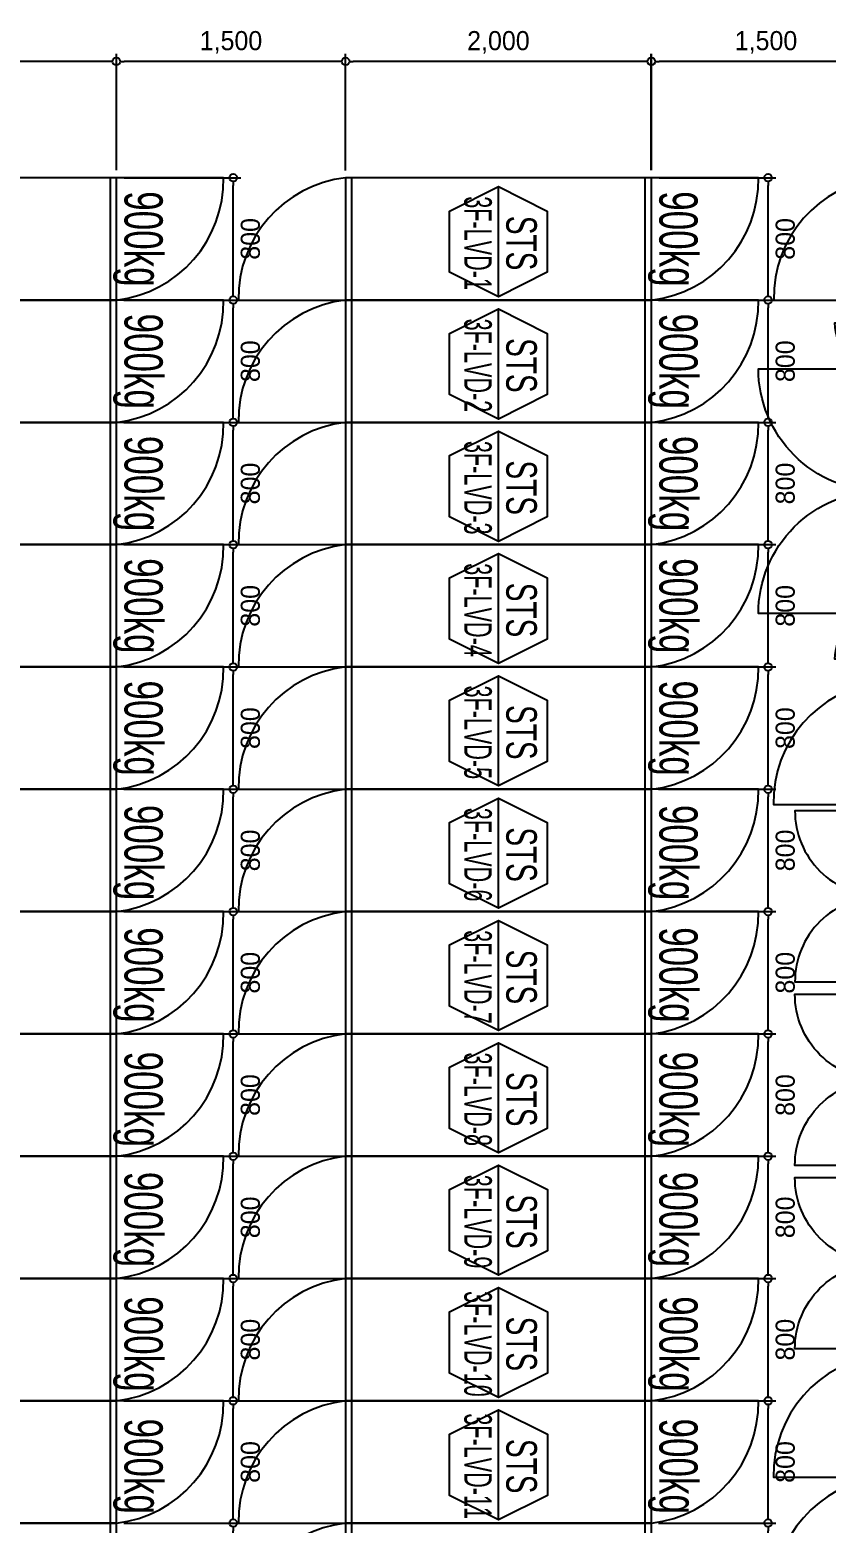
# Model space of a CAD drawing. Header units: millimetres. Extents: x 89978 to 501025, y -351975 to 837171.
# Drawn here: x 296083 to 301293, y 408050 to 417817 of the extents above; entities that cross this region are included whole.
import ezdxf
from ezdxf.enums import TextEntityAlignment as Align

# ---------------------------------------------------------------- set-up
doc = ezdxf.new("R2010")
doc.units = ezdxf.units.MM
doc.header["$LTSCALE"] = 150
doc.layers.get('Defpoints').update_dxf_attribs({"color": 150})
for name, color, linetype in [('------00 Switch Gear', 3, 'Continuous'), ('------00 Switch Gear_Number', 1, 'Continuous'), ('-----36 Dimension', 1, 'Continuous'), ('20251030_전기하중검토', 241, 'Continuous')]:
    doc.layers.add(name, color=color, linetype=linetype)
doc.styles.add('ELEC', font='')
doc.styles.get('ELEC').set_extended_font_data('Dotum')
doc.dimstyles.new('ELEC', dxfattribs={"dimscale": 100, "dimtxt": 2, "dimasz": 1, "dimexe": 2, "dimexo": 1, "dimgap": 1, "dimtad": 1, "dimdec": 0, "dimrnd": 0.25, "dimzin": 9, "dimdsep": 32, "dimlunit": 6, "dimtxsty": 'ELEC', "dimblk": 'Z_DOT', "dimcen": 3, "dimclrd": 7, "dimclre": 7, "dimclrt": 3, "dimadec": 0, "dimazin": 0, "dimtfac": 1, "dimtdec": 0, "dimtix": 1, "dimtmove": 2, "dimatfit": 1, "dimfxl": 1, "dimarcsym": 0})

# ---------------------------------------------------------------- blocks, each defined once
blk = doc.blocks.new('_DOTBLANK')
at = {"color": 0, "linetype": 'ByBlock'}
blk.add_line((-0.5, 0), (-1, 0), dxfattribs=at)
blk.add_circle((0, 0), 0.5, dxfattribs=at)
blk = doc.blocks.new('*D332')
at = {"layer": '-----36 Dimension', "color": 0, "lineweight": -2, "transparency": 16777216}
for p, q in [((300150, 416900, 0), (300150, 417660.6, 0)), ((301650, 416900, 0), (301650, 417660.6, 0)), ((301600, 417610.6, 0), (300200, 417610.6, 0))]:
    blk.add_line(p, q, dxfattribs=at)
at = {"layer": 'Defpoints', "color": 0, "transparency": 16777216}
for p in [(300150, 417610.6, 0), (300150, 416850, 0), (301650, 416850, 0)]:
    blk.add_point(p, dxfattribs=at)
at = {"layer": '-----36 Dimension', "color": 0, "lineweight": -2, "transparency": 16777216, "xscale": 50, "yscale": 50, "zscale": 50, "rotation": 180}
blk.add_blockref('_DOTBLANK', (300150, 417610.6, 0), dxfattribs=at)
at = {"layer": '-----36 Dimension', "color": 0, "lineweight": -2, "transparency": 16777216, "xscale": 50, "yscale": 50, "zscale": 50}
blk.add_blockref('_DOTBLANK', (301650, 417610.6, 0), dxfattribs=at)
at = {"layer": '-----36 Dimension', "color": 0, "transparency": 16777216, "insert": (300900, 417735.2, 0), "char_height": 125, "attachment_point": 5, "style": 'ELEC'}
blk.add_mtext('1,500', dxfattribs=at)
blk = doc.blocks.new('Z_DOT')
for p, q in [((0, -2), (0, 2)), ((-2, 0), (2, 0))]:
    blk.add_line(p, q)
for radius in [2.5, 1.25]:
    blk.add_circle((0, 0), radius)
blk = doc.blocks.new('*D333')
at = {"layer": '-----36 Dimension', "color": 0, "lineweight": -2, "transparency": 16777216}
for p, q in [((298149, 416896.8, 0), (298149, 417660.6, 0)), ((300149, 416900, 0), (300149, 417660.6, 0)), ((300099, 417610.6, 0), (298199, 417610.6, 0))]:
    blk.add_line(p, q, dxfattribs=at)
at = {"layer": 'Defpoints', "color": 0, "transparency": 16777216}
for p in [(298149, 417610.6, 0), (298149, 416846.8, 0), (300149, 416850, 0)]:
    blk.add_point(p, dxfattribs=at)
at = {"layer": '-----36 Dimension', "color": 0, "lineweight": -2, "transparency": 16777216, "xscale": 50, "yscale": 50, "zscale": 50, "rotation": 180}
blk.add_blockref('_DOTBLANK', (298149, 417610.6, 0), dxfattribs=at)
at = {"layer": '-----36 Dimension', "color": 0, "lineweight": -2, "transparency": 16777216, "xscale": 50, "yscale": 50, "zscale": 50}
blk.add_blockref('_DOTBLANK', (300149, 417610.6, 0), dxfattribs=at)
at = {"layer": '-----36 Dimension', "color": 0, "transparency": 16777216, "insert": (299149, 417735.2, 0), "char_height": 125, "attachment_point": 5, "style": 'ELEC'}
blk.add_mtext('2,000', dxfattribs=at)
blk = doc.blocks.new('*D335')
at = {"layer": '-----36 Dimension', "color": 0, "lineweight": -2, "transparency": 16777216}
for p, q in [((294649, 416896.8), (294649, 417660.6)), ((296649, 416900), (296649, 417660.6)), ((296599, 417610.6), (294699, 417610.6))]:
    blk.add_line(p, q, dxfattribs=at)
at = {"layer": 'Defpoints', "color": 0, "transparency": 16777216}
for p in [(294649, 417610.6), (294649, 416846.8), (296649, 416850)]:
    blk.add_point(p, dxfattribs=at)
at = {"layer": '-----36 Dimension', "color": 0, "lineweight": -2, "transparency": 16777216, "xscale": 50, "yscale": 50, "zscale": 50, "rotation": 180}
blk.add_blockref('_DOTBLANK', (294649, 417610.6), dxfattribs=at)
at = {"layer": '-----36 Dimension', "color": 0, "lineweight": -2, "transparency": 16777216, "xscale": 50, "yscale": 50, "zscale": 50}
blk.add_blockref('_DOTBLANK', (296649, 417610.6), dxfattribs=at)
at = {"layer": '-----36 Dimension', "color": 0, "transparency": 16777216, "insert": (295649, 417735.2), "char_height": 125, "attachment_point": 5, "style": 'ELEC'}
blk.add_mtext('2,000', dxfattribs=at)
blk = doc.blocks.new('*D336')
at = {"layer": '-----36 Dimension', "color": 0, "lineweight": -2, "transparency": 16777216}
for p, q in [((296649, 416900), (296649, 417660.6)), ((298149, 416900), (298149, 417660.6)), ((298099, 417610.6), (296699, 417610.6))]:
    blk.add_line(p, q, dxfattribs=at)
at = {"layer": 'Defpoints', "color": 0, "transparency": 16777216}
for p in [(296649, 417610.6), (296649, 416850), (298149, 416850)]:
    blk.add_point(p, dxfattribs=at)
at = {"layer": '-----36 Dimension', "color": 0, "lineweight": -2, "transparency": 16777216, "xscale": 50, "yscale": 50, "zscale": 50, "rotation": 180}
blk.add_blockref('_DOTBLANK', (296649, 417610.6), dxfattribs=at)
at = {"layer": '-----36 Dimension', "color": 0, "lineweight": -2, "transparency": 16777216, "xscale": 50, "yscale": 50, "zscale": 50}
blk.add_blockref('_DOTBLANK', (298149, 417610.6), dxfattribs=at)
at = {"layer": '-----36 Dimension', "color": 0, "transparency": 16777216, "insert": (297399, 417735.2), "char_height": 125, "attachment_point": 5, "style": 'ELEC'}
blk.add_mtext('1,500', dxfattribs=at)
blk = doc.blocks.new('*D310')
at = {"layer": '-----36 Dimension', "color": 0, "lineweight": -2, "transparency": 16777216}
for p, q in [((300200, 416850), (300963.7, 416850)), ((300913.7, 416100), (300913.7, 416800)), ((300197.4, 416050), (300963.7, 416050))]:
    blk.add_line(p, q, dxfattribs=at)
at = {"layer": 'Defpoints', "color": 0, "transparency": 16777216}
for p in [(300150, 416850, 0), (300913.7, 416850), (300147.4, 416050, 0)]:
    blk.add_point(p, dxfattribs=at)
at = {"layer": '-----36 Dimension', "color": 0, "lineweight": -2, "transparency": 16777216, "xscale": 50, "yscale": 50, "zscale": 50}
for p, rotation in [((300913.7, 416850), 90), ((300913.7, 416050), 270)]:
    blk.add_blockref('_DOTBLANK', p, dxfattribs=dict(at, rotation=rotation))
at = {"layer": '-----36 Dimension', "color": 0, "transparency": 16777216, "insert": (301026.3, 416450), "char_height": 125, "attachment_point": 5, "rotation": 90, "style": 'ELEC'}
blk.add_mtext('800', dxfattribs=at)
blk = doc.blocks.new('*D311')
at = {"layer": '-----36 Dimension', "color": 0, "lineweight": -2, "transparency": 16777216}
for p, q in [((300200, 416050, 0), (300963.7, 416050, 0)), ((300913.7, 415300, 0), (300913.7, 416000, 0)), ((300197.4, 415250, 0), (300963.7, 415250, 0))]:
    blk.add_line(p, q, dxfattribs=at)
at = {"layer": 'Defpoints', "color": 0, "transparency": 16777216}
for p in [(300150, 416050, 0), (300913.7, 416050, 0), (300147.4, 415250, 0)]:
    blk.add_point(p, dxfattribs=at)
at = {"layer": '-----36 Dimension', "color": 0, "lineweight": -2, "transparency": 16777216, "xscale": 50, "yscale": 50, "zscale": 50}
for p, rotation in [((300913.7, 416050, 0), 90), ((300913.7, 415250, 0), 270)]:
    blk.add_blockref('_DOTBLANK', p, dxfattribs=dict(at, rotation=rotation))
at = {"layer": '-----36 Dimension', "color": 0, "transparency": 16777216, "insert": (301026.3, 415650, 0), "char_height": 125, "attachment_point": 5, "rotation": 90, "style": 'ELEC'}
blk.add_mtext('800', dxfattribs=at)
blk = doc.blocks.new('*D312')
at = {"layer": '-----36 Dimension', "color": 0, "lineweight": -2, "transparency": 16777216}
for p, q in [((300200, 415250, 0), (300963.7, 415250, 0)), ((300913.7, 414500, 0), (300913.7, 415200, 0)), ((300197.4, 414450, 0), (300963.7, 414450, 0))]:
    blk.add_line(p, q, dxfattribs=at)
at = {"layer": 'Defpoints', "color": 0, "transparency": 16777216}
for p in [(300150, 415250, 0), (300913.7, 415250, 0), (300147.4, 414450, 0)]:
    blk.add_point(p, dxfattribs=at)
at = {"layer": '-----36 Dimension', "color": 0, "lineweight": -2, "transparency": 16777216, "xscale": 50, "yscale": 50, "zscale": 50}
for p, rotation in [((300913.7, 415250, 0), 90), ((300913.7, 414450, 0), 270)]:
    blk.add_blockref('_DOTBLANK', p, dxfattribs=dict(at, rotation=rotation))
at = {"layer": '-----36 Dimension', "color": 0, "transparency": 16777216, "insert": (301026.3, 414850, 0), "char_height": 125, "attachment_point": 5, "rotation": 90, "style": 'ELEC'}
blk.add_mtext('800', dxfattribs=at)
blk = doc.blocks.new('*D313')
at = {"layer": '-----36 Dimension', "color": 0, "lineweight": -2, "transparency": 16777216}
for p, q in [((300200, 414450, 0), (300963.7, 414450, 0)), ((300913.7, 413700, 0), (300913.7, 414400, 0)), ((300197.4, 413650, 0), (300963.7, 413650, 0))]:
    blk.add_line(p, q, dxfattribs=at)
at = {"layer": 'Defpoints', "color": 0, "transparency": 16777216}
for p in [(300150, 414450, 0), (300913.7, 414450, 0), (300147.4, 413650, 0)]:
    blk.add_point(p, dxfattribs=at)
at = {"layer": '-----36 Dimension', "color": 0, "lineweight": -2, "transparency": 16777216, "xscale": 50, "yscale": 50, "zscale": 50}
for p, rotation in [((300913.7, 414450, 0), 90), ((300913.7, 413650, 0), 270)]:
    blk.add_blockref('_DOTBLANK', p, dxfattribs=dict(at, rotation=rotation))
at = {"layer": '-----36 Dimension', "color": 0, "transparency": 16777216, "insert": (301026.3, 414050, 0), "char_height": 125, "attachment_point": 5, "rotation": 90, "style": 'ELEC'}
blk.add_mtext('800', dxfattribs=at)
blk = doc.blocks.new('*D314')
at = {"layer": '-----36 Dimension', "color": 0, "lineweight": -2, "transparency": 16777216}
for p, q in [((300200, 413650, 0), (300963.7, 413650, 0)), ((300913.7, 412900, 0), (300913.7, 413600, 0)), ((300197.4, 412850, 0), (300963.7, 412850, 0))]:
    blk.add_line(p, q, dxfattribs=at)
at = {"layer": 'Defpoints', "color": 0, "transparency": 16777216}
for p in [(300150, 413650, 0), (300913.7, 413650, 0), (300147.4, 412850, 0)]:
    blk.add_point(p, dxfattribs=at)
at = {"layer": '-----36 Dimension', "color": 0, "lineweight": -2, "transparency": 16777216, "xscale": 50, "yscale": 50, "zscale": 50}
for p, rotation in [((300913.7, 413650, 0), 90), ((300913.7, 412850, 0), 270)]:
    blk.add_blockref('_DOTBLANK', p, dxfattribs=dict(at, rotation=rotation))
at = {"layer": '-----36 Dimension', "color": 0, "transparency": 16777216, "insert": (301026.3, 413250, 0), "char_height": 125, "attachment_point": 5, "rotation": 90, "style": 'ELEC'}
blk.add_mtext('800', dxfattribs=at)
blk = doc.blocks.new('*D315')
at = {"layer": '-----36 Dimension', "color": 0, "lineweight": -2, "transparency": 16777216}
for p, q in [((300200, 412850, 0), (300963.7, 412850, 0)), ((300913.7, 412100, 0), (300913.7, 412800, 0)), ((300197.4, 412050, 0), (300963.7, 412050, 0))]:
    blk.add_line(p, q, dxfattribs=at)
at = {"layer": 'Defpoints', "color": 0, "transparency": 16777216}
for p in [(300150, 412850, 0), (300913.7, 412850, 0), (300147.4, 412050, 0)]:
    blk.add_point(p, dxfattribs=at)
at = {"layer": '-----36 Dimension', "color": 0, "lineweight": -2, "transparency": 16777216, "xscale": 50, "yscale": 50, "zscale": 50}
for p, rotation in [((300913.7, 412850, 0), 90), ((300913.7, 412050, 0), 270)]:
    blk.add_blockref('_DOTBLANK', p, dxfattribs=dict(at, rotation=rotation))
at = {"layer": '-----36 Dimension', "color": 0, "transparency": 16777216, "insert": (301026.3, 412450, 0), "char_height": 125, "attachment_point": 5, "rotation": 90, "style": 'ELEC'}
blk.add_mtext('800', dxfattribs=at)
blk = doc.blocks.new('*D316')
at = {"layer": '-----36 Dimension', "color": 0, "lineweight": -2, "transparency": 16777216}
for p, q in [((300200, 412050, 0), (300963.7, 412050, 0)), ((300913.7, 411300, 0), (300913.7, 412000, 0)), ((300197.4, 411250, 0), (300963.7, 411250, 0))]:
    blk.add_line(p, q, dxfattribs=at)
at = {"layer": 'Defpoints', "color": 0, "transparency": 16777216}
for p in [(300150, 412050, 0), (300913.7, 412050, 0), (300147.4, 411250, 0)]:
    blk.add_point(p, dxfattribs=at)
at = {"layer": '-----36 Dimension', "color": 0, "lineweight": -2, "transparency": 16777216, "xscale": 50, "yscale": 50, "zscale": 50}
for p, rotation in [((300913.7, 412050, 0), 90), ((300913.7, 411250, 0), 270)]:
    blk.add_blockref('_DOTBLANK', p, dxfattribs=dict(at, rotation=rotation))
at = {"layer": '-----36 Dimension', "color": 0, "transparency": 16777216, "insert": (301026.3, 411650, 0), "char_height": 125, "attachment_point": 5, "rotation": 90, "style": 'ELEC'}
blk.add_mtext('800', dxfattribs=at)
blk = doc.blocks.new('*D317')
at = {"layer": '-----36 Dimension', "color": 0, "lineweight": -2, "transparency": 16777216}
for p, q in [((300200, 411250, 0), (300963.7, 411250, 0)), ((300913.7, 410500, 0), (300913.7, 411200, 0)), ((300197.4, 410450, 0), (300963.7, 410450, 0))]:
    blk.add_line(p, q, dxfattribs=at)
at = {"layer": 'Defpoints', "color": 0, "transparency": 16777216}
for p in [(300150, 411250, 0), (300913.7, 411250, 0), (300147.4, 410450, 0)]:
    blk.add_point(p, dxfattribs=at)
at = {"layer": '-----36 Dimension', "color": 0, "lineweight": -2, "transparency": 16777216, "xscale": 50, "yscale": 50, "zscale": 50}
for p, rotation in [((300913.7, 411250, 0), 90), ((300913.7, 410450, 0), 270)]:
    blk.add_blockref('_DOTBLANK', p, dxfattribs=dict(at, rotation=rotation))
at = {"layer": '-----36 Dimension', "color": 0, "transparency": 16777216, "insert": (301026.3, 410850, 0), "char_height": 125, "attachment_point": 5, "rotation": 90, "style": 'ELEC'}
blk.add_mtext('800', dxfattribs=at)
blk = doc.blocks.new('*D318')
at = {"layer": '-----36 Dimension', "color": 0, "lineweight": -2, "transparency": 16777216}
for p, q in [((300200, 410450, 0), (300963.7, 410450, 0)), ((300913.7, 409700, 0), (300913.7, 410400, 0)), ((300197.4, 409650, 0), (300963.7, 409650, 0))]:
    blk.add_line(p, q, dxfattribs=at)
at = {"layer": 'Defpoints', "color": 0, "transparency": 16777216}
for p in [(300150, 410450, 0), (300913.7, 410450, 0), (300147.4, 409650, 0)]:
    blk.add_point(p, dxfattribs=at)
at = {"layer": '-----36 Dimension', "color": 0, "lineweight": -2, "transparency": 16777216, "xscale": 50, "yscale": 50, "zscale": 50}
for p, rotation in [((300913.7, 410450, 0), 90), ((300913.7, 409650, 0), 270)]:
    blk.add_blockref('_DOTBLANK', p, dxfattribs=dict(at, rotation=rotation))
at = {"layer": '-----36 Dimension', "color": 0, "transparency": 16777216, "insert": (301026.3, 410050, 0), "char_height": 125, "attachment_point": 5, "rotation": 90, "style": 'ELEC'}
blk.add_mtext('800', dxfattribs=at)
blk = doc.blocks.new('*D319')
at = {"layer": '-----36 Dimension', "color": 0, "lineweight": -2, "transparency": 16777216}
for p, q in [((300200, 409650, 0), (300963.7, 409650, 0)), ((300913.7, 408900, 0), (300913.7, 409600, 0)), ((300197.4, 408850, 0), (300963.7, 408850, 0))]:
    blk.add_line(p, q, dxfattribs=at)
at = {"layer": 'Defpoints', "color": 0, "transparency": 16777216}
for p in [(300150, 409650, 0), (300913.7, 409650, 0), (300147.4, 408850, 0)]:
    blk.add_point(p, dxfattribs=at)
at = {"layer": '-----36 Dimension', "color": 0, "lineweight": -2, "transparency": 16777216, "xscale": 50, "yscale": 50, "zscale": 50}
for p, rotation in [((300913.7, 409650, 0), 90), ((300913.7, 408850, 0), 270)]:
    blk.add_blockref('_DOTBLANK', p, dxfattribs=dict(at, rotation=rotation))
at = {"layer": '-----36 Dimension', "color": 0, "transparency": 16777216, "insert": (301026.3, 409250, 0), "char_height": 125, "attachment_point": 5, "rotation": 90, "style": 'ELEC'}
blk.add_mtext('800', dxfattribs=at)
blk = doc.blocks.new('*D226')
at = {"layer": '-----36 Dimension', "color": 0, "lineweight": -2, "transparency": 16777216}
for p, q in [((300200, 408850, 0), (300963.7, 408850, 0)), ((300913.7, 408100, 0), (300913.7, 408800, 0)), ((300197.4, 408050, 0), (300963.7, 408050, 0))]:
    blk.add_line(p, q, dxfattribs=at)
at = {"layer": 'Defpoints', "color": 0, "transparency": 16777216}
for p in [(300150, 408850, 0), (300913.7, 408850, 0), (300147.4, 408050, 0)]:
    blk.add_point(p, dxfattribs=at)
at = {"layer": '-----36 Dimension', "color": 0, "lineweight": -2, "transparency": 16777216, "xscale": 50, "yscale": 50, "zscale": 50}
for p, rotation in [((300913.7, 408850, 0), 90), ((300913.7, 408050, 0), 270)]:
    blk.add_blockref('_DOTBLANK', p, dxfattribs=dict(at, rotation=rotation))
at = {"layer": '-----36 Dimension', "color": 0, "transparency": 16777216, "insert": (301026.3, 408450, 0), "char_height": 125, "attachment_point": 5, "rotation": 90, "style": 'ELEC'}
blk.add_mtext('800', dxfattribs=at)
blk = doc.blocks.new('*D227')
at = {"layer": '-----36 Dimension', "color": 0, "lineweight": -2, "transparency": 16777216}
for p, q in [((300200, 408050, 0), (300963.7, 408050, 0)), ((300913.7, 407300, 0), (300913.7, 408000, 0)), ((300197.4, 407250, 0), (300963.7, 407250, 0))]:
    blk.add_line(p, q, dxfattribs=at)
at = {"layer": 'Defpoints', "color": 0, "transparency": 16777216}
for p in [(300150, 408050, 0), (300913.7, 408050, 0), (300147.4, 407250, 0)]:
    blk.add_point(p, dxfattribs=at)
at = {"layer": '-----36 Dimension', "color": 0, "lineweight": -2, "transparency": 16777216, "xscale": 50, "yscale": 50, "zscale": 50}
for p, rotation in [((300913.7, 408050, 0), 90), ((300913.7, 407250, 0), 270)]:
    blk.add_blockref('_DOTBLANK', p, dxfattribs=dict(at, rotation=rotation))
at = {"layer": '-----36 Dimension', "color": 0, "transparency": 16777216, "insert": (301026.3, 407650, 0), "char_height": 125, "attachment_point": 5, "rotation": 90, "style": 'ELEC'}
blk.add_mtext('800', dxfattribs=at)
blk = doc.blocks.new('*D230')
at = {"layer": '-----36 Dimension', "color": 0, "lineweight": -2, "transparency": 16777216}
for p, q in [((296700, 416850), (297463.7, 416850)), ((297413.7, 416100), (297413.7, 416800)), ((296697.4, 416050), (297463.7, 416050))]:
    blk.add_line(p, q, dxfattribs=at)
at = {"layer": 'Defpoints', "color": 0, "transparency": 16777216}
for p in [(296650, 416850, 0), (297413.7, 416850), (296647.4, 416050, 0)]:
    blk.add_point(p, dxfattribs=at)
at = {"layer": '-----36 Dimension', "color": 0, "lineweight": -2, "transparency": 16777216, "xscale": 50, "yscale": 50, "zscale": 50}
for p, rotation in [((297413.7, 416850), 90), ((297413.7, 416050), 270)]:
    blk.add_blockref('_DOTBLANK', p, dxfattribs=dict(at, rotation=rotation))
at = {"layer": '-----36 Dimension', "color": 0, "transparency": 16777216, "insert": (297526.3, 416450), "char_height": 125, "attachment_point": 5, "rotation": 90, "style": 'ELEC'}
blk.add_mtext('800', dxfattribs=at)
blk = doc.blocks.new('*D231')
at = {"layer": '-----36 Dimension', "color": 0, "lineweight": -2, "transparency": 16777216}
for p, q in [((296700, 416050), (297463.7, 416050)), ((297413.7, 415300), (297413.7, 416000)), ((296697.4, 415250), (297463.7, 415250))]:
    blk.add_line(p, q, dxfattribs=at)
at = {"layer": 'Defpoints', "color": 0, "transparency": 16777216}
for p in [(296650, 416050, 0), (297413.7, 416050), (296647.4, 415250, 0)]:
    blk.add_point(p, dxfattribs=at)
at = {"layer": '-----36 Dimension', "color": 0, "lineweight": -2, "transparency": 16777216, "xscale": 50, "yscale": 50, "zscale": 50}
for p, rotation in [((297413.7, 416050), 90), ((297413.7, 415250), 270)]:
    blk.add_blockref('_DOTBLANK', p, dxfattribs=dict(at, rotation=rotation))
at = {"layer": '-----36 Dimension', "color": 0, "transparency": 16777216, "insert": (297526.3, 415650), "char_height": 125, "attachment_point": 5, "rotation": 90, "style": 'ELEC'}
blk.add_mtext('800', dxfattribs=at)
blk = doc.blocks.new('*D232')
at = {"layer": '-----36 Dimension', "color": 0, "lineweight": -2, "transparency": 16777216}
for p, q in [((296700, 415250, 0), (297463.7, 415250, 0)), ((297413.7, 414500, 0), (297413.7, 415200, 0)), ((296697.4, 414450, 0), (297463.7, 414450, 0))]:
    blk.add_line(p, q, dxfattribs=at)
at = {"layer": 'Defpoints', "color": 0, "transparency": 16777216}
for p in [(296650, 415250, 0), (297413.7, 415250, 0), (296647.4, 414450, 0)]:
    blk.add_point(p, dxfattribs=at)
at = {"layer": '-----36 Dimension', "color": 0, "lineweight": -2, "transparency": 16777216, "xscale": 50, "yscale": 50, "zscale": 50}
for p, rotation in [((297413.7, 415250, 0), 90), ((297413.7, 414450, 0), 270)]:
    blk.add_blockref('_DOTBLANK', p, dxfattribs=dict(at, rotation=rotation))
at = {"layer": '-----36 Dimension', "color": 0, "transparency": 16777216, "insert": (297526.3, 414850, 0), "char_height": 125, "attachment_point": 5, "rotation": 90, "style": 'ELEC'}
blk.add_mtext('800', dxfattribs=at)
blk = doc.blocks.new('*D233')
at = {"layer": '-----36 Dimension', "color": 0, "lineweight": -2, "transparency": 16777216}
for p, q in [((296700, 414450, 0), (297463.7, 414450, 0)), ((297413.7, 413700, 0), (297413.7, 414400, 0)), ((296697.4, 413650, 0), (297463.7, 413650, 0))]:
    blk.add_line(p, q, dxfattribs=at)
at = {"layer": 'Defpoints', "color": 0, "transparency": 16777216}
for p in [(296650, 414450, 0), (297413.7, 414450, 0), (296647.4, 413650, 0)]:
    blk.add_point(p, dxfattribs=at)
at = {"layer": '-----36 Dimension', "color": 0, "lineweight": -2, "transparency": 16777216, "xscale": 50, "yscale": 50, "zscale": 50}
for p, rotation in [((297413.7, 414450, 0), 90), ((297413.7, 413650, 0), 270)]:
    blk.add_blockref('_DOTBLANK', p, dxfattribs=dict(at, rotation=rotation))
at = {"layer": '-----36 Dimension', "color": 0, "transparency": 16777216, "insert": (297526.3, 414050, 0), "char_height": 125, "attachment_point": 5, "rotation": 90, "style": 'ELEC'}
blk.add_mtext('800', dxfattribs=at)
blk = doc.blocks.new('*D234')
at = {"layer": '-----36 Dimension', "color": 0, "lineweight": -2, "transparency": 16777216}
for p, q in [((296700, 413650, 0), (297463.7, 413650, 0)), ((297413.7, 412900, 0), (297413.7, 413600, 0)), ((296697.4, 412850, 0), (297463.7, 412850, 0))]:
    blk.add_line(p, q, dxfattribs=at)
at = {"layer": 'Defpoints', "color": 0, "transparency": 16777216}
for p in [(296650, 413650, 0), (297413.7, 413650, 0), (296647.4, 412850, 0)]:
    blk.add_point(p, dxfattribs=at)
at = {"layer": '-----36 Dimension', "color": 0, "lineweight": -2, "transparency": 16777216, "xscale": 50, "yscale": 50, "zscale": 50}
for p, rotation in [((297413.7, 413650, 0), 90), ((297413.7, 412850, 0), 270)]:
    blk.add_blockref('_DOTBLANK', p, dxfattribs=dict(at, rotation=rotation))
at = {"layer": '-----36 Dimension', "color": 0, "transparency": 16777216, "insert": (297526.3, 413250, 0), "char_height": 125, "attachment_point": 5, "rotation": 90, "style": 'ELEC'}
blk.add_mtext('800', dxfattribs=at)
blk = doc.blocks.new('*D235')
at = {"layer": '-----36 Dimension', "color": 0, "lineweight": -2, "transparency": 16777216}
for p, q in [((296700, 412850, 0), (297463.7, 412850, 0)), ((297413.7, 412100, 0), (297413.7, 412800, 0)), ((296697.4, 412050, 0), (297463.7, 412050, 0))]:
    blk.add_line(p, q, dxfattribs=at)
at = {"layer": 'Defpoints', "color": 0, "transparency": 16777216}
for p in [(296650, 412850, 0), (297413.7, 412850, 0), (296647.4, 412050, 0)]:
    blk.add_point(p, dxfattribs=at)
at = {"layer": '-----36 Dimension', "color": 0, "lineweight": -2, "transparency": 16777216, "xscale": 50, "yscale": 50, "zscale": 50}
for p, rotation in [((297413.7, 412850, 0), 90), ((297413.7, 412050, 0), 270)]:
    blk.add_blockref('_DOTBLANK', p, dxfattribs=dict(at, rotation=rotation))
at = {"layer": '-----36 Dimension', "color": 0, "transparency": 16777216, "insert": (297526.3, 412450, 0), "char_height": 125, "attachment_point": 5, "rotation": 90, "style": 'ELEC'}
blk.add_mtext('800', dxfattribs=at)
blk = doc.blocks.new('*D236')
at = {"layer": '-----36 Dimension', "color": 0, "lineweight": -2, "transparency": 16777216}
for p, q in [((296700, 412050, 0), (297463.7, 412050, 0)), ((297413.7, 411300, 0), (297413.7, 412000, 0)), ((296697.4, 411250, 0), (297463.7, 411250, 0))]:
    blk.add_line(p, q, dxfattribs=at)
at = {"layer": 'Defpoints', "color": 0, "transparency": 16777216}
for p in [(296650, 412050, 0), (297413.7, 412050, 0), (296647.4, 411250, 0)]:
    blk.add_point(p, dxfattribs=at)
at = {"layer": '-----36 Dimension', "color": 0, "lineweight": -2, "transparency": 16777216, "xscale": 50, "yscale": 50, "zscale": 50}
for p, rotation in [((297413.7, 412050, 0), 90), ((297413.7, 411250, 0), 270)]:
    blk.add_blockref('_DOTBLANK', p, dxfattribs=dict(at, rotation=rotation))
at = {"layer": '-----36 Dimension', "color": 0, "transparency": 16777216, "insert": (297526.3, 411650, 0), "char_height": 125, "attachment_point": 5, "rotation": 90, "style": 'ELEC'}
blk.add_mtext('800', dxfattribs=at)
blk = doc.blocks.new('*D237')
at = {"layer": '-----36 Dimension', "color": 0, "lineweight": -2, "transparency": 16777216}
for p, q in [((296700, 411250, 0), (297463.7, 411250, 0)), ((297413.7, 410500, 0), (297413.7, 411200, 0)), ((296697.4, 410450, 0), (297463.7, 410450, 0))]:
    blk.add_line(p, q, dxfattribs=at)
at = {"layer": 'Defpoints', "color": 0, "transparency": 16777216}
for p in [(296650, 411250, 0), (297413.7, 411250, 0), (296647.4, 410450, 0)]:
    blk.add_point(p, dxfattribs=at)
at = {"layer": '-----36 Dimension', "color": 0, "lineweight": -2, "transparency": 16777216, "xscale": 50, "yscale": 50, "zscale": 50}
for p, rotation in [((297413.7, 411250, 0), 90), ((297413.7, 410450, 0), 270)]:
    blk.add_blockref('_DOTBLANK', p, dxfattribs=dict(at, rotation=rotation))
at = {"layer": '-----36 Dimension', "color": 0, "transparency": 16777216, "insert": (297526.3, 410850, 0), "char_height": 125, "attachment_point": 5, "rotation": 90, "style": 'ELEC'}
blk.add_mtext('800', dxfattribs=at)
blk = doc.blocks.new('*D238')
at = {"layer": '-----36 Dimension', "color": 0, "lineweight": -2, "transparency": 16777216}
for p, q in [((296700, 410450, 0), (297463.7, 410450, 0)), ((297413.7, 409700, 0), (297413.7, 410400, 0)), ((296697.4, 409650, 0), (297463.7, 409650, 0))]:
    blk.add_line(p, q, dxfattribs=at)
at = {"layer": 'Defpoints', "color": 0, "transparency": 16777216}
for p in [(296650, 410450, 0), (297413.7, 410450, 0), (296647.4, 409650, 0)]:
    blk.add_point(p, dxfattribs=at)
at = {"layer": '-----36 Dimension', "color": 0, "lineweight": -2, "transparency": 16777216, "xscale": 50, "yscale": 50, "zscale": 50}
for p, rotation in [((297413.7, 410450, 0), 90), ((297413.7, 409650, 0), 270)]:
    blk.add_blockref('_DOTBLANK', p, dxfattribs=dict(at, rotation=rotation))
at = {"layer": '-----36 Dimension', "color": 0, "transparency": 16777216, "insert": (297526.3, 410050, 0), "char_height": 125, "attachment_point": 5, "rotation": 90, "style": 'ELEC'}
blk.add_mtext('800', dxfattribs=at)
blk = doc.blocks.new('*D239')
at = {"layer": '-----36 Dimension', "color": 0, "lineweight": -2, "transparency": 16777216}
for p, q in [((296700, 409650, 0), (297463.7, 409650, 0)), ((297413.7, 408900, 0), (297413.7, 409600, 0)), ((296697.4, 408850, 0), (297463.7, 408850, 0))]:
    blk.add_line(p, q, dxfattribs=at)
at = {"layer": 'Defpoints', "color": 0, "transparency": 16777216}
for p in [(296650, 409650, 0), (297413.7, 409650, 0), (296647.4, 408850, 0)]:
    blk.add_point(p, dxfattribs=at)
at = {"layer": '-----36 Dimension', "color": 0, "lineweight": -2, "transparency": 16777216, "xscale": 50, "yscale": 50, "zscale": 50}
for p, rotation in [((297413.7, 409650, 0), 90), ((297413.7, 408850, 0), 270)]:
    blk.add_blockref('_DOTBLANK', p, dxfattribs=dict(at, rotation=rotation))
at = {"layer": '-----36 Dimension', "color": 0, "transparency": 16777216, "insert": (297526.3, 409250, 0), "char_height": 125, "attachment_point": 5, "rotation": 90, "style": 'ELEC'}
blk.add_mtext('800', dxfattribs=at)
blk = doc.blocks.new('*D240')
at = {"layer": '-----36 Dimension', "color": 0, "lineweight": -2, "transparency": 16777216}
for p, q in [((296700, 408850, 0), (297463.7, 408850, 0)), ((297413.7, 408100, 0), (297413.7, 408800, 0)), ((296697.4, 408050, 0), (297463.7, 408050, 0))]:
    blk.add_line(p, q, dxfattribs=at)
at = {"layer": 'Defpoints', "color": 0, "transparency": 16777216}
for p in [(296650, 408850, 0), (297413.7, 408850, 0), (296647.4, 408050, 0)]:
    blk.add_point(p, dxfattribs=at)
at = {"layer": '-----36 Dimension', "color": 0, "lineweight": -2, "transparency": 16777216, "xscale": 50, "yscale": 50, "zscale": 50}
for p, rotation in [((297413.7, 408850, 0), 90), ((297413.7, 408050, 0), 270)]:
    blk.add_blockref('_DOTBLANK', p, dxfattribs=dict(at, rotation=rotation))
at = {"layer": '-----36 Dimension', "color": 0, "transparency": 16777216, "insert": (297526.3, 408450, 0), "char_height": 125, "attachment_point": 5, "rotation": 90, "style": 'ELEC'}
blk.add_mtext('800', dxfattribs=at)
blk = doc.blocks.new('*D241')
at = {"layer": '-----36 Dimension', "color": 0, "lineweight": -2, "transparency": 16777216}
for p, q in [((296700, 408050, 0), (297463.7, 408050, 0)), ((297413.7, 407300, 0), (297413.7, 408000, 0)), ((296697.4, 407250, 0), (297463.7, 407250, 0))]:
    blk.add_line(p, q, dxfattribs=at)
at = {"layer": 'Defpoints', "color": 0, "transparency": 16777216}
for p in [(296650, 408050, 0), (297413.7, 408050, 0), (296647.4, 407250, 0)]:
    blk.add_point(p, dxfattribs=at)
at = {"layer": '-----36 Dimension', "color": 0, "lineweight": -2, "transparency": 16777216, "xscale": 50, "yscale": 50, "zscale": 50}
for p, rotation in [((297413.7, 408050, 0), 90), ((297413.7, 407250, 0), 270)]:
    blk.add_blockref('_DOTBLANK', p, dxfattribs=dict(at, rotation=rotation))
at = {"layer": '-----36 Dimension', "color": 0, "transparency": 16777216, "insert": (297526.3, 407650, 0), "char_height": 125, "attachment_point": 5, "rotation": 90, "style": 'ELEC'}
blk.add_mtext('800', dxfattribs=at)

msp = doc.modelspace()

# ---------------------------------------------------------------- linework, layer by layer
at = {"layer": '------00 Switch Gear'}
for p, q in [((296610, 416050, 0), (296610, 416850, 0)), ((298190, 416050, 0), (298190, 416850, 0)), ((300110, 416050, 0), (300110, 416850, 0)), ((296610, 415250, 0), (296610, 416050, 0)), ((298190, 415250, 0), (298190, 416050, 0)), ((300110, 415250, 0), (300110, 416050, 0)), ((296610, 414450, 0), (296610, 415250, 0)), ((298190, 414450, 0), (298190, 415250, 0)), ((300110, 414450, 0), (300110, 415250, 0)), ((296610, 413650, 0), (296610, 414450, 0)), ((298190, 413650, 0), (298190, 414450, 0)), ((300110, 413650, 0), (300110, 414450, 0)), ((296610, 412850, 0), (296610, 413650, 0)), ((298190, 412850, 0), (298190, 413650, 0)), ((300110, 412850, 0), (300110, 413650, 0)), ((296610, 412050, 0), (296610, 412850, 0)), ((298190, 412050, 0), (298190, 412850, 0)), ((300110, 412050, 0), (300110, 412850, 0)), ((296610, 411250, 0), (296610, 412050, 0)), ((298190, 411250, 0), (298190, 412050, 0)), ((300110, 411250, 0), (300110, 412050, 0)), ((296610, 410450, 0), (296610, 411250, 0)), ((298190, 410450, 0), (298190, 411250, 0)), ((300110, 410450, 0), (300110, 411250, 0)), ((296610.1, 409650, 0), (296610.1, 410450, 0)), ((298190.2, 409650, 0), (298190.2, 410450, 0)), ((300110.2, 409650, 0), (300110.2, 410450, 0)), ((296610.1, 408850, 0), (296610.1, 409650, 0)), ((298190.2, 408850, 0), (298190.2, 409650, 0)), ((300110.2, 408850, 0), (300110.2, 409650, 0)), ((296610.1, 408050, 0), (296610.1, 408850, 0)), ((298190.2, 408050, 0), (298190.2, 408850, 0)), ((300110.2, 408050, 0), (300110.2, 408850, 0)), ((296610.1, 407250, 0), (296610.1, 408050, 0)), ((298190.2, 407250, 0), (298190.2, 408050, 0)), ((300110.2, 407250, 0), (300110.2, 408050, 0))]:
    msp.add_line(p, q, dxfattribs=at)
at = {"layer": '------00 Switch Gear', "elevation": 0}
for points in [[(296650, 416050), (296650, 416850), (294648, 416850), (294648, 416050)], [(300150, 416050), (300150, 416850), (298148, 416850), (298148, 416050)], [(296650, 415250), (296650, 416050), (294648, 416050), (294648, 415250)], [(300150, 415250), (300150, 416050), (298148, 416050), (298148, 415250)], [(296650, 414450), (296650, 415250), (294648, 415250), (294648, 414450)], [(300150, 414450), (300150, 415250), (298148, 415250), (298148, 414450)], [(296650, 413650), (296650, 414450), (294648, 414450), (294648, 413650)], [(300150, 413650), (300150, 414450), (298148, 414450), (298148, 413650)], [(296650, 412850), (296650, 413650), (294648, 413650), (294648, 412850)], [(300150, 412850), (300150, 413650), (298148, 413650), (298148, 412850)], [(296650, 412050), (296650, 412850), (294648, 412850), (294648, 412050)], [(300150, 412050), (300150, 412850), (298148, 412850), (298148, 412050)], [(296650, 411250), (296650, 412050), (294648, 412050), (294648, 411250)], [(300150, 411250), (300150, 412050), (298148, 412050), (298148, 411250)], [(296650, 410450), (296650, 411250), (294648, 411250), (294648, 410450)], [(300150, 410450), (300150, 411250), (298148, 411250), (298148, 410450)], [(296650.1, 409650), (296650.1, 410450), (294648.1, 410450), (294648.1, 409650)], [(300150.2, 409650), (300150.2, 410450), (298148.2, 410450), (298148.2, 409650)], [(296650.1, 408850), (296650.1, 409650), (294648.1, 409650), (294648.1, 408850)], [(300150.2, 408850), (300150.2, 409650), (298148.2, 409650), (298148.2, 408850)], [(296650.1, 408050), (296650.1, 408850), (294648.1, 408850), (294648.1, 408050)], [(300150.2, 408050), (300150.2, 408850), (298148.2, 408850), (298148.2, 408050)], [(296650.1, 407250), (296650.1, 408050), (294648.1, 408050), (294648.1, 407250)], [(300150.2, 407250), (300150.2, 408050), (298148.2, 408050), (298148.2, 407250)]]:
    msp.add_lwpolyline(points, close=True, dxfattribs=at)
for points in [[(296650, 416050, 0.385743), (297350, 416850), (296650, 416850)], [(298148, 416850, 0.385743), (297448, 416050), (298148, 416050)], [(300150, 416050, 0.385743), (300850, 416850), (300150, 416850)], [(301650, 416850, 0.385743), (300950, 416050), (301650, 416050)], [(296650, 415250, 0.385743), (297350, 416050), (296650, 416050)], [(298148, 416050, 0.385743), (297448, 415250), (298148, 415250)], [(300150, 415250, 0.385743), (300850, 416050), (300150, 416050)], [(301650, 413700), (301350, 413700, -0.414214), (301650, 414000), (300850, 414000, -0.414214), (301650, 414800, -0.414214), (300850, 415600), (301650, 415600, -0.414214), (301350, 415900), (301650, 415900)], [(296650, 414450, 0.385743), (297350, 415250), (296650, 415250)], [(300150, 414450, 0.385743), (300850, 415250), (300150, 415250)], [(296650, 413650, 0.385743), (297350, 414450), (296650, 414450)], [(298148, 414450, 0.385743), (297448, 413650), (298148, 413650)], [(300150, 413650, 0.385743), (300850, 414450), (300150, 414450)], [(296650, 412850, 0.385743), (297350, 413650), (296650, 413650)], [(298148, 413650, 0.385743), (297448, 412850), (298148, 412850)], [(300150, 412850, 0.385743), (300850, 413650), (300150, 413650)], [(301648, 413550, 0.385743), (300948, 412750), (301648, 412750)], [(296650, 412050, 0.385743), (297350, 412850), (296650, 412850)], [(298148, 412850, 0.385743), (297448, 412050), (298148, 412050)], [(300150, 412050, 0.385743), (300850, 412850), (300150, 412850)], [(301649, 412710), (301089, 412710), (301089, 412710, 0.414214), (301649, 412150, 0.414214), (301089, 411590), (301649, 411590)], [(296650, 411250, 0.385743), (297350, 412050), (296650, 412050)], [(298148, 412050, 0.385743), (297448, 411250), (298148, 411250)], [(300150, 411250, 0.385743), (300850, 412050), (300150, 412050)], [(301649, 410390), (301089, 410390, -0.414214), (301649, 410950, -0.414214), (301089, 411510), (301089, 411510), (301649, 411510)], [(296650, 410450, 0.385743), (297350, 411250), (296650, 411250)], [(298148, 411250, 0.385743), (297448, 410450), (298148, 410450)], [(300150, 410450, 0.385743), (300850, 411250), (300150, 411250)], [(296650.1, 409650, 0.385743), (297350.1, 410450), (296650.1, 410450)], [(298148.2, 410450, 0.385743), (297448.2, 409650), (298148.2, 409650)], [(300150.2, 409650, 0.385743), (300850.2, 410450), (300150.2, 410450)], [(301649, 409190), (301089, 409190, -0.414214), (301649, 409750, -0.414214), (301089, 410310), (301089, 410310), (301649, 410310)], [(296650.1, 408850, 0.385743), (297350.1, 409650), (296650.1, 409650)], [(298148.2, 409650, 0.385743), (297448.2, 408850), (298148.2, 408850)], [(300150.2, 408850, 0.385743), (300850.2, 409650), (300150.2, 409650)], [(301649, 409150, 0.385743), (300949, 408350), (301649, 408350)], [(296650.1, 408050, 0.385743), (297350.1, 408850), (296650.1, 408850)], [(298148.2, 408850, 0.385743), (297448.2, 408050), (298148.2, 408050)], [(300150.2, 408050, 0.385743), (300850.2, 408850), (300150.2, 408850)], [(301649, 408350, 0.385743), (300949, 407550), (301649, 407550)], [(298148.2, 408050, 0.385743), (297448.2, 407250), (298148.2, 407250)]]:
    msp.add_lwpolyline(points, format="xyb", dxfattribs=at)
msp.add_lwpolyline([(297448, 414450), (298148, 414450)], dxfattribs=at)
at = {"layer": '------00 Switch Gear'}
msp.add_arc((298239.3, 414463.8, 0), 791.5, 96.62652, 181.00162, dxfattribs=at)
at = {"layer": '------00 Switch Gear_Number', "elevation": 0}
for points in [[(299149, 416071.8), (299149, 416791.8), (299469, 416632.2), (299469, 416231.5), (299149, 416071.8), (298829, 416231.5), (298829, 416632.2), (299149, 416791.8)], [(299149, 415271.8), (299149, 415991.8), (299469, 415832.2), (299469, 415431.5), (299149, 415271.8), (298829, 415431.5), (298829, 415832.2), (299149, 415991.8)], [(299149, 414471.8), (299149, 415191.8), (299469, 415032.2), (299469, 414631.5), (299149, 414471.8), (298829, 414631.5), (298829, 415032.2), (299149, 415191.8)], [(299149, 413671.8), (299149, 414391.8), (299469, 414232.2), (299469, 413831.5), (299149, 413671.8), (298829, 413831.5), (298829, 414232.2), (299149, 414391.8)], [(299149, 412871.8), (299149, 413591.8), (299469, 413432.2), (299469, 413031.5), (299149, 412871.8), (298829, 413031.5), (298829, 413432.2), (299149, 413591.8)], [(299149, 412071.8), (299149, 412791.8), (299469, 412632.2), (299469, 412231.5), (299149, 412071.8), (298829, 412231.5), (298829, 412632.2), (299149, 412791.8)], [(299149, 411271.8), (299149, 411991.8), (299469, 411832.2), (299469, 411431.5), (299149, 411271.8), (298829, 411431.5), (298829, 411832.2), (299149, 411991.8)], [(299149, 410471.8), (299149, 411191.8), (299469, 411032.2), (299469, 410631.5), (299149, 410471.8), (298829, 410631.5), (298829, 411032.2), (299149, 411191.8)], [(299149.2, 409671.8), (299149.2, 410391.8), (299469.2, 410232.2), (299469.2, 409831.5), (299149.2, 409671.8), (298829.2, 409831.5), (298829.2, 410232.2), (299149.2, 410391.8)], [(299149.2, 408871.8), (299149.2, 409591.8), (299469.2, 409432.2), (299469.2, 409031.5), (299149.2, 408871.8), (298829.2, 409031.5), (298829.2, 409432.2), (299149.2, 409591.8)], [(299149.2, 408071.8), (299149.2, 408791.8), (299469.2, 408632.2), (299469.2, 408231.5), (299149.2, 408071.8), (298829.2, 408231.5), (298829.2, 408632.2), (299149.2, 408791.8)]]:
    msp.add_lwpolyline(points, dxfattribs=at)

# ---------------------------------------------------------------- texts
at = {"layer": '------00 Switch Gear_Number', "color": 0, "style": 'ELEC'}
for s, height, width, p in [('3F-LVD-1', 180, 0.6, (299015.6, 416422.6, 0)), ('STS', 200, 0.7, (299300.2, 416422.6, 0)), ('3F-LVD-2', 180, 0.6, (299015.6, 415622.6, 0)), ('STS', 200, 0.7, (299300.2, 415622.6, 0)), ('3F-LVD-3', 180, 0.6, (299015.6, 414822.6, 0)), ('STS', 200, 0.7, (299300.2, 414822.6, 0)), ('3F-LVD-4', 180, 0.6, (299015.6, 414022.6, 0)), ('STS', 200, 0.7, (299300.2, 414022.6, 0)), ('3F-LVD-5', 180, 0.6, (299015.6, 413222.6, 0)), ('STS', 200, 0.7, (299300.2, 413222.6, 0)), ('3F-LVD-6', 180, 0.6, (299015.6, 412422.6, 0)), ('STS', 200, 0.7, (299300.2, 412422.6, 0)), ('3F-LVD-7', 180, 0.6, (299015.6, 411622.6, 0)), ('STS', 200, 0.7, (299300.2, 411622.6, 0)), ('3F-LVD-8', 180, 0.6, (299015.6, 410822.6, 0)), ('STS', 200, 0.7, (299300.2, 410822.6, 0)), ('3F-LVD-9', 180, 0.6, (299015.8, 410022.6, 0)), ('STS', 200, 0.7, (299300.5, 410022.6, 0)), ('3F-LVD-10', 180, 0.6, (299015.8, 409222.6, 0)), ('STS', 200, 0.7, (299300.5, 409222.6, 0)), ('3F-LVD-11', 180, 0.6, (299015.8, 408422.6, 0)), ('STS', 200, 0.7, (299300.5, 408422.6, 0))]:
    msp.add_text(s, height=height, rotation=270, dxfattribs=dict(at, width=width)).set_placement(p, align=Align.MIDDLE_CENTER)
at = {"layer": '20251030_전기하중검토', "style": 'ELEC', "width": 0.7}
for p in [(296796, 416450, 0), (300296, 416450, 0), (296796, 415650, 0), (300296, 415650, 0), (296796, 414850, 0), (300296, 414850, 0), (296796, 414050, 0), (300296, 414050, 0), (296796, 413250, 0), (300296, 413250, 0), (296796, 412436.2, 0), (300296, 412436.2, 0), (296796, 411636.2, 0), (300296, 411636.2, 0), (296796, 410822.3, 0), (300296, 410822.3, 0), (296796, 410036.2, 0), (300296.1, 410036.2, 0), (296796, 409222.3, 0), (300296.1, 409222.3, 0), (296796, 408422.3, 0), (300296.1, 408422.3, 0)]:
    msp.add_text('900kg', height=250, rotation=270, dxfattribs=at).set_placement(p, align=Align.MIDDLE)

# ---------------------------------------------------------------- dimensions: what is measured, and where the dimension line sits
at = {"layer": '-----36 Dimension'}
for base, p1, p2, picture, middle in [((294649, 417610.6, 0), (296649, 416850, 0), (294649, 416846.8, 0), '*D335', (295649, 417735.2, 0)), ((296649, 417610.6, 0), (298149, 416850, 0), (296649, 416850, 0), '*D336', (297399, 417735.2, 0)), ((298149, 417610.6, 0), (300149, 416850, 0), (298149, 416846.8, 0), '*D333', (299149, 417735.2, 0)), ((300150, 417610.6, 0), (301650, 416850, 0), (300150, 416850, 0), '*D332', (300900, 417735.2, 0))]:
    dim = msp.add_linear_dim(base=base, p1=p1, p2=p2, dimstyle='ELEC', override={"dimscale": 50, "dimtxt": 2.5, "dimexe": 1, "dimtad": 2, "dimtxsty": 'ELEC', "dimblk1": 'DOTBLANK', "dimblk2": 'DOTBLANK', "dimsah": 1, "dimclrd": 0, "dimclre": 0, "dimclrt": 0}, dxfattribs=at)
    dim.commit()
    dim.dimension.update_dxf_attribs({"geometry": picture, "text_midpoint": middle})
for base, p1, p2, picture, middle in [((297413.7, 416850, 0), (296647.4, 416050, 0), (296650, 416850, 0), '*D230', (297526.3, 416450, 0)), ((300913.7, 416850, 0), (300147.4, 416050, 0), (300150, 416850, 0), '*D310', (301026.3, 416450, 0)), ((297413.7, 416050, 0), (296647.4, 415250, 0), (296650, 416050, 0), '*D231', (297526.3, 415650, 0)), ((300913.7, 416050, 0), (300147.4, 415250, 0), (300150, 416050, 0), '*D311', (301026.3, 415650, 0)), ((297413.7, 415250, 0), (296647.4, 414450, 0), (296650, 415250, 0), '*D232', (297526.3, 414850, 0)), ((300913.7, 415250, 0), (300147.4, 414450, 0), (300150, 415250, 0), '*D312', (301026.3, 414850, 0)), ((297413.7, 414450, 0), (296647.4, 413650, 0), (296650, 414450, 0), '*D233', (297526.3, 414050, 0)), ((300913.7, 414450, 0), (300147.4, 413650, 0), (300150, 414450, 0), '*D313', (301026.3, 414050, 0)), ((297413.7, 413650, 0), (296647.4, 412850, 0), (296650, 413650, 0), '*D234', (297526.3, 413250, 0)), ((300913.7, 413650, 0), (300147.4, 412850, 0), (300150, 413650, 0), '*D314', (301026.3, 413250, 0)), ((297413.7, 412850, 0), (296647.4, 412050, 0), (296650, 412850, 0), '*D235', (297526.3, 412450, 0)), ((300913.7, 412850, 0), (300147.4, 412050, 0), (300150, 412850, 0), '*D315', (301026.3, 412450, 0)), ((297413.7, 412050, 0), (296647.4, 411250, 0), (296650, 412050, 0), '*D236', (297526.3, 411650, 0)), ((300913.7, 412050, 0), (300147.4, 411250, 0), (300150, 412050, 0), '*D316', (301026.3, 411650, 0)), ((297413.7, 411250, 0), (296647.4, 410450, 0), (296650, 411250, 0), '*D237', (297526.3, 410850, 0)), ((300913.7, 411250, 0), (300147.4, 410450, 0), (300150, 411250, 0), '*D317', (301026.3, 410850, 0)), ((297413.7, 410450, 0), (296647.4, 409650, 0), (296650, 410450, 0), '*D238', (297526.3, 410050, 0)), ((300913.7, 410450, 0), (300147.4, 409650, 0), (300150, 410450, 0), '*D318', (301026.3, 410050, 0)), ((297413.7, 409650, 0), (296647.4, 408850, 0), (296650, 409650, 0), '*D239', (297526.3, 409250, 0)), ((300913.7, 409650, 0), (300147.4, 408850, 0), (300150, 409650, 0), '*D319', (301026.3, 409250, 0)), ((297413.7, 408850, 0), (296647.4, 408050, 0), (296650, 408850, 0), '*D240', (297526.3, 408450, 0)), ((300913.7, 408850, 0), (300147.4, 408050, 0), (300150, 408850, 0), '*D226', (301026.3, 408450, 0)), ((297413.7, 408050, 0), (296647.4, 407250, 0), (296650, 408050, 0), '*D241', (297526.3, 407650, 0)), ((300913.7, 408050, 0), (300147.4, 407250, 0), (300150, 408050, 0), '*D227', (301026.3, 407650, 0))]:
    dim = msp.add_linear_dim(base=base, p1=p1, p2=p2, angle=270, dimstyle='ELEC', override={"dimscale": 50, "dimtxt": 2.5, "dimexe": 1, "dimtad": 2, "dimtxsty": 'ELEC', "dimblk1": 'DOTBLANK', "dimblk2": 'DOTBLANK', "dimsah": 1, "dimclrd": 0, "dimclre": 0, "dimclrt": 0}, dxfattribs=at)
    dim.commit()
    dim.dimension.update_dxf_attribs({"geometry": picture, "text_midpoint": middle})

doc.saveas('drawing.dxf')
